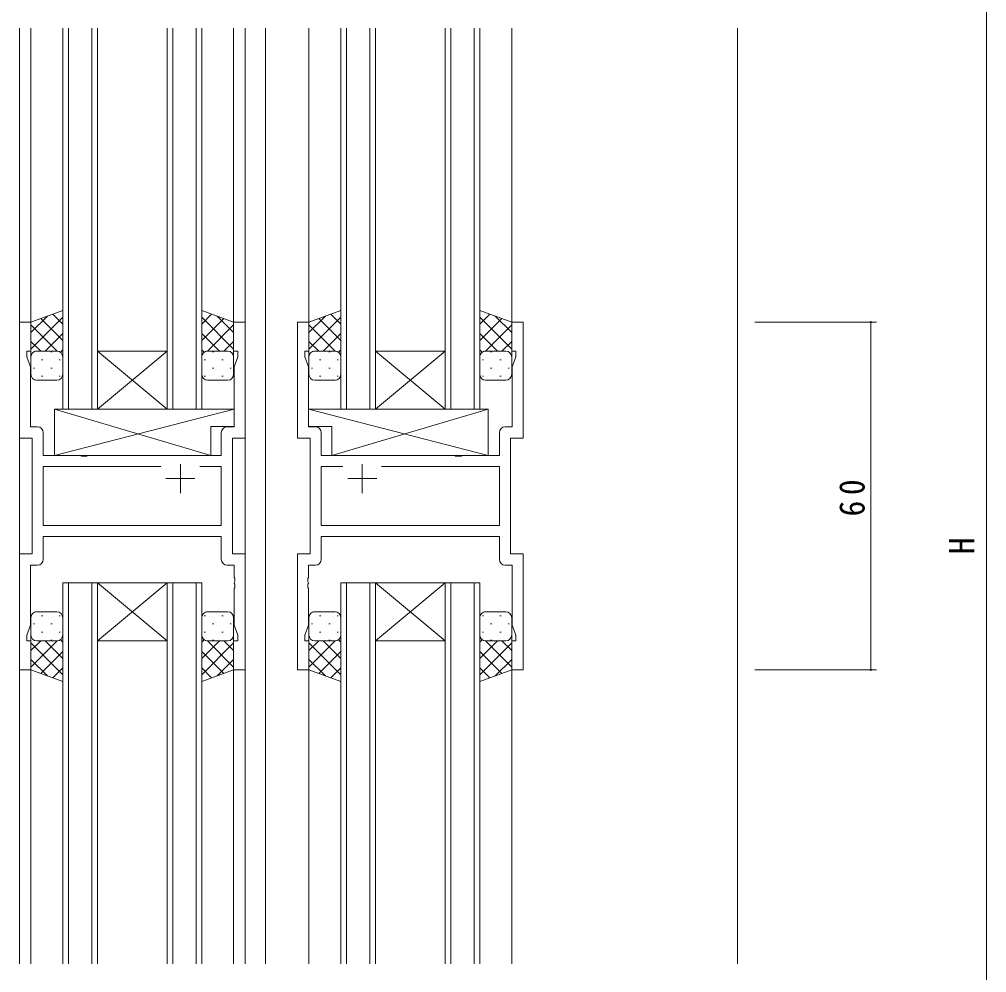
# Model space of a CAD drawing. Units: millimetres, scale not verified. Extents: x -567 to 567, y -403 to 403.
# Drawn here: x -391.2 to -224.2, y -69.7 to 94.8 of the extents above; entities that cross this region are included whole.
import ezdxf
from ezdxf.enums import TextEntityAlignment as Align

# ---------------------------------------------------------------- set-up
doc = ezdxf.new("R2010")
doc.units = ezdxf.units.MM
doc.header["$LTSCALE"] = 2
for name, color, linetype, lineweight in [('0-3_YKK_D', 6, 'Continuous', 18), ('0-4_YKK_11', 7, 'Continuous', 18), ('0-5_YKK_12', 2, 'Continuous', 18), ('0-7_YKK_13', 4, 'Continuous', 18)]:
    doc.layers.add(name, color=color, linetype=linetype, lineweight=lineweight)
doc.styles.add('ＭＳ ゴシック', font='')
doc.styles.get('ＭＳ ゴシック').set_extended_font_data('MS Gothic')

msp = doc.modelspace()

# ---------------------------------------------------------------- linework, layer by layer
at = {"layer": '0-3_YKK_D'}
for p, q in [((-224.238, 197.018), (-224.238, -188.982)), ((-264.238, 42.518), (-243.238, 42.518)), ((-244.238, -17.482), (-244.238, 42.518)), ((-264.238, -17.482), (-243.238, -17.482))]:
    msp.add_line(p, q, dxfattribs=at)
for centre, start, end in [((-244.238, 42.518), 90, 270), ((-244.238, 42.518), 270, 90), ((-244.238, -17.482), 90, 270), ((-244.238, -17.482), 270, 90)]:
    msp.add_arc(centre, 0.106, start, end, dxfattribs=at)
at = {"layer": '0-4_YKK_11'}
for p, q in [((-391.238, 42.518), (-391.238, 22.518)), ((-389.238, 42.518), (-391.238, 42.518)), ((-389.238, 37.518), (-389.238, 42.518)), ((-354.238, 42.518), (-354.238, 37.518)), ((-352.238, 42.518), (-354.238, 42.518)), ((-352.238, 22.518), (-352.238, 42.518)), ((-343.238, 42.518), (-341.238, 42.518)), ((-343.238, 22.518), (-343.238, 42.518)), ((-341.238, 42.518), (-341.238, 37.518)), ((-306.238, 42.518), (-304.238, 42.518)), ((-306.238, 37.518), (-306.238, 42.518)), ((-304.238, 42.518), (-304.238, 22.518)), ((-389.938, 37.518), (-389.238, 37.518)), ((-389.938, 36.518), (-389.938, 37.518)), ((-354.238, 37.518), (-353.538, 37.518)), ((-353.538, 37.518), (-353.538, 36.518)), ((-341.938, 37.518), (-341.938, 36.518)), ((-341.238, 37.518), (-341.938, 37.518)), ((-305.538, 37.518), (-306.238, 37.518)), ((-305.538, 36.518), (-305.538, 37.518)), ((-389.308, 34.787), (-389.938, 36.518)), ((-353.538, 36.518), (-354.168, 34.787)), ((-341.938, 36.518), (-341.308, 34.787)), ((-306.168, 34.787), (-305.538, 36.518)), ((-389.308, 24.448), (-389.308, 34.787)), ((-354.168, 34.787), (-354.168, 24.448)), ((-341.308, 34.787), (-341.308, 24.448)), ((-306.168, 24.448), (-306.168, 34.787)), ((-388.108, 24.448), (-389.308, 24.448)), ((-387.108, 19.518), (-387.108, 23.448)), ((-356.368, 23.448), (-356.368, 19.518)), ((-354.168, 24.448), (-355.368, 24.448)), ((-341.308, 24.448), (-340.108, 24.448)), ((-339.108, 23.448), (-339.108, 19.518)), ((-308.368, 19.518), (-308.368, 23.448)), ((-307.368, 24.448), (-306.168, 24.448)), ((-391.238, 22.518), (-389.038, 22.518)), ((-389.038, 22.518), (-389.038, 2.518)), ((-354.438, 22.518), (-352.238, 22.518)), ((-354.438, 2.518), (-354.438, 22.518)), ((-341.038, 22.518), (-343.238, 22.518)), ((-341.038, 2.518), (-341.038, 22.518)), ((-306.438, 22.518), (-306.438, 2.518)), ((-304.238, 22.518), (-306.438, 22.518)), ((-380.709, 19.518), (-387.108, 19.518)), ((-380.518, 19.375), (-380.709, 19.518)), ((-379.559, 19.375), (-380.518, 19.375)), ((-379.368, 19.518), (-379.559, 19.375)), ((-356.368, 19.518), (-379.368, 19.518)), ((-339.108, 19.518), (-316.109, 19.518)), ((-316.109, 19.518), (-315.918, 19.375)), ((-315.918, 19.375), (-314.959, 19.375)), ((-314.959, 19.375), (-314.768, 19.518)), ((-314.768, 19.518), (-308.368, 19.518)), ((-366.789, 17.588), (-387.108, 17.588)), ((-387.108, 17.588), (-387.108, 7.448)), ((-366.789, 17.588), (-387.108, 17.588)), ((-363.438, 18.018), (-363.438, 13.018)), ((-356.368, 17.588), (-360.088, 17.588)), ((-356.368, 7.448), (-356.368, 17.588)), ((-339.108, 17.588), (-335.389, 17.588)), ((-339.108, 7.448), (-339.108, 17.588)), ((-332.038, 18.018), (-332.038, 13.018)), ((-328.688, 17.588), (-308.368, 17.588)), ((-328.688, 17.588), (-308.368, 17.588)), ((-308.368, 17.588), (-308.368, 7.448)), ((-365.938, 15.518), (-360.938, 15.518)), ((-329.538, 15.518), (-334.538, 15.518)), ((-387.108, 7.448), (-356.368, 7.448)), ((-308.368, 7.448), (-339.108, 7.448)), ((-387.108, 1.588), (-387.108, 5.518)), ((-387.108, 5.518), (-356.368, 5.518)), ((-356.368, 5.518), (-356.368, 1.588)), ((-339.108, 5.518), (-339.108, 1.588)), ((-308.368, 5.518), (-339.108, 5.518)), ((-308.368, 1.588), (-308.368, 5.518)), ((-391.238, 2.518), (-391.238, -17.482)), ((-389.038, 2.518), (-391.238, 2.518)), ((-352.238, 2.518), (-354.438, 2.518)), ((-352.238, -17.482), (-352.238, 2.518)), ((-343.238, 2.518), (-341.038, 2.518)), ((-343.238, -17.482), (-343.238, 2.518)), ((-306.438, 2.518), (-304.238, 2.518)), ((-304.238, 2.518), (-304.238, -17.482)), ((-389.308, 0.588), (-388.108, 0.588)), ((-389.308, -9.751), (-389.308, 0.588)), ((-355.368, 0.588), (-354.168, 0.588)), ((-354.168, 0.588), (-354.168, -1.524)), ((-341.308, 0.588), (-341.308, -1.524)), ((-340.108, 0.588), (-341.308, 0.588)), ((-306.168, 0.588), (-307.368, 0.588)), ((-306.168, -9.751), (-306.168, 0.588)), ((-354.168, -1.524), (-354.048, -1.707)), ((-341.308, -1.524), (-341.428, -1.707)), ((-354.048, -2.257), (-354.168, -2.441)), ((-354.168, -2.441), (-354.168, -2.524)), ((-354.168, -2.524), (-354.048, -2.707)), ((-354.048, -3.257), (-354.168, -3.441)), ((-354.048, -1.707), (-354.048, -2.257)), ((-354.048, -2.707), (-354.048, -3.257)), ((-341.428, -1.707), (-341.428, -2.257)), ((-341.428, -2.257), (-341.308, -2.441)), ((-341.308, -2.524), (-341.428, -2.707)), ((-341.428, -2.707), (-341.428, -3.257)), ((-341.428, -3.257), (-341.308, -3.441)), ((-341.308, -2.441), (-341.308, -2.524)), ((-354.168, -3.441), (-354.168, -9.751)), ((-341.308, -3.441), (-341.308, -9.751)), ((-389.938, -11.482), (-389.308, -9.751)), ((-354.168, -9.751), (-353.538, -11.482)), ((-341.308, -9.751), (-341.938, -11.482)), ((-305.538, -11.482), (-306.168, -9.751)), ((-389.938, -12.482), (-389.938, -11.482)), ((-353.538, -11.482), (-353.538, -12.482)), ((-341.938, -11.482), (-341.938, -12.482)), ((-305.538, -12.482), (-305.538, -11.482)), ((-389.238, -12.482), (-389.938, -12.482)), ((-389.238, -17.482), (-389.238, -12.482)), ((-354.238, -12.482), (-354.238, -17.482)), ((-353.538, -12.482), (-354.238, -12.482)), ((-341.938, -12.482), (-341.238, -12.482)), ((-341.238, -12.482), (-341.238, -17.482)), ((-306.238, -12.482), (-305.538, -12.482)), ((-306.238, -17.482), (-306.238, -12.482)), ((-391.238, -17.482), (-389.238, -17.482)), ((-354.238, -17.482), (-352.238, -17.482)), ((-341.238, -17.482), (-343.238, -17.482)), ((-304.238, -17.482), (-306.238, -17.482))]:
    msp.add_line(p, q, dxfattribs=at)
for centre, start, end in [((-388.108, 23.448), 0.00001, 89.99999), ((-355.368, 23.448), 90.00001, 179.99999), ((-340.108, 23.448), 0.00001, 89.99999), ((-307.368, 23.448), 90.00001, 179.99999), ((-388.108, 1.588), 270.00001, 359.99999), ((-355.368, 1.588), 180.00001, 269.99999), ((-340.108, 1.588), 270.00001, 359.99999), ((-307.368, 1.588), 180.00001, 269.99999)]:
    msp.add_arc(centre, 1, start, end, dxfattribs=at)
at = {"layer": '0-5_YKK_12'}
for p, q in [((-391.238, 93.268), (-391.238, -68.232)), ((-389.238, 93.268), (-389.238, 42.018)), ((-383.738, 27.518), (-383.738, 93.268)), ((-382.738, 93.268), (-382.738, 27.518)), ((-378.738, 27.518), (-378.738, 93.268)), ((-377.738, 93.268), (-377.738, 27.518)), ((-365.738, 27.518), (-365.738, 93.268)), ((-364.738, 93.268), (-364.738, 27.518)), ((-360.738, 27.518), (-360.738, 93.268)), ((-359.738, 93.268), (-359.738, 27.518)), ((-354.238, 93.268), (-354.238, 42.018)), ((-352.238, 93.268), (-352.238, -68.232)), ((-348.738, 93.268), (-348.738, -68.232)), ((-341.238, 93.268), (-341.238, 42.018)), ((-335.738, 27.518), (-335.738, 93.268)), ((-334.738, 93.268), (-334.738, 27.518)), ((-330.738, 27.518), (-330.738, 93.268)), ((-329.738, 93.268), (-329.738, 27.518)), ((-317.738, 27.518), (-317.738, 93.268)), ((-316.738, 93.268), (-316.738, 27.518)), ((-312.738, 27.518), (-312.738, 93.268)), ((-311.738, 93.268), (-311.738, 27.518)), ((-306.238, 93.268), (-306.238, 42.018)), ((-267.238, 93.268), (-267.238, -68.232)), ((-377.738, 27.518), (-365.738, 37.518)), ((-365.738, 27.518), (-377.738, 37.518)), ((-365.738, 37.518), (-377.738, 37.518)), ((-329.738, 27.518), (-317.738, 37.518)), ((-317.738, 27.518), (-329.738, 37.518)), ((-317.738, 37.518), (-329.738, 37.518)), ((-377.738, 27.518), (-383.738, 27.518)), ((-365.738, 27.518), (-377.738, 27.518)), ((-359.738, 27.518), (-365.738, 27.518)), ((-329.738, 27.518), (-335.738, 27.518)), ((-317.738, 27.518), (-329.738, 27.518)), ((-311.738, 27.518), (-317.738, 27.518)), ((-383.738, -2.482), (-383.738, -68.232)), ((-377.738, -2.482), (-383.738, -2.482)), ((-382.738, -68.232), (-382.738, -2.482)), ((-378.738, -2.482), (-378.738, -68.232)), ((-377.738, -2.482), (-365.738, -12.482)), ((-365.738, -2.482), (-377.738, -12.482)), ((-365.738, -2.482), (-377.738, -2.482)), ((-377.738, -68.232), (-377.738, -2.482)), ((-365.738, -2.482), (-365.738, -68.232)), ((-359.738, -2.482), (-365.738, -2.482)), ((-364.738, -68.232), (-364.738, -2.482)), ((-360.738, -2.482), (-360.738, -68.232)), ((-359.738, -68.232), (-359.738, -2.482)), ((-335.738, -2.482), (-335.738, -68.232)), ((-329.738, -2.482), (-335.738, -2.482)), ((-334.738, -68.232), (-334.738, -2.482)), ((-330.738, -2.482), (-330.738, -68.232)), ((-329.738, -2.482), (-317.738, -12.482)), ((-317.738, -2.482), (-329.738, -12.482)), ((-317.738, -2.482), (-329.738, -2.482)), ((-329.738, -68.232), (-329.738, -2.482)), ((-317.738, -2.482), (-317.738, -68.232)), ((-311.738, -2.482), (-317.738, -2.482)), ((-316.738, -68.232), (-316.738, -2.482)), ((-312.738, -2.482), (-312.738, -68.232)), ((-311.738, -68.232), (-311.738, -2.482)), ((-365.738, -12.482), (-377.738, -12.482)), ((-317.738, -12.482), (-329.738, -12.482)), ((-389.238, -16.982), (-389.238, -68.232)), ((-354.238, -16.982), (-354.238, -68.232)), ((-341.238, -16.982), (-341.238, -68.232)), ((-306.238, -16.982), (-306.238, -68.232))]:
    msp.add_line(p, q, dxfattribs=at)
at = {"layer": '0-7_YKK_13'}
for p, q in [((-383.738, 44.513), (-389.238, 42.513)), ((-389.238, 40.71), (-386.405, 43.544)), ((-383.738, 42.19), (-385.442, 43.894)), ((-383.738, 36.513), (-383.738, 44.513)), ((-359.738, 44.513), (-354.238, 42.513)), ((-359.738, 36.513), (-359.738, 44.513)), ((-359.738, 42.19), (-358.035, 43.894)), ((-354.238, 40.71), (-357.072, 43.544)), ((-335.738, 44.513), (-341.238, 42.513)), ((-341.238, 40.71), (-338.405, 43.544)), ((-335.738, 42.19), (-337.442, 43.894)), ((-335.738, 36.513), (-335.738, 44.513)), ((-311.738, 44.513), (-306.238, 42.513)), ((-311.738, 36.513), (-311.738, 44.513)), ((-311.738, 42.19), (-310.035, 43.894)), ((-306.238, 40.71), (-309.072, 43.544)), ((-389.238, 37.881), (-383.738, 43.381)), ((-389.238, 42.513), (-389.238, 36.513)), ((-384.718, 37.513), (-389.238, 42.033)), ((-383.738, 39.362), (-387.516, 43.139)), ((-354.238, 37.881), (-359.738, 43.381)), ((-359.738, 39.362), (-355.961, 43.139)), ((-358.759, 37.513), (-354.238, 42.033)), ((-354.238, 42.513), (-354.238, 36.513)), ((-341.238, 37.881), (-335.738, 43.381)), ((-341.238, 42.513), (-341.238, 36.513)), ((-336.718, 37.513), (-341.238, 42.033)), ((-335.738, 39.362), (-339.516, 43.139)), ((-306.238, 37.881), (-311.738, 43.381)), ((-311.738, 39.362), (-307.961, 43.139)), ((-310.759, 37.513), (-306.238, 42.033)), ((-306.238, 42.513), (-306.238, 36.513)), ((-386.778, 37.513), (-383.738, 40.553)), ((-356.699, 37.513), (-359.738, 40.553)), ((-338.778, 37.513), (-335.738, 40.553)), ((-308.699, 37.513), (-311.738, 40.553)), ((-387.547, 37.513), (-389.238, 39.205)), ((-355.93, 37.513), (-354.238, 39.205)), ((-339.547, 37.513), (-341.238, 39.205)), ((-307.93, 37.513), (-306.238, 39.205)), ((-388.653, 37.423), (-388.618, 37.423)), ((-388.238, 37.513), (-384.738, 37.513)), ((-388.238, 37.513), (-384.738, 37.513)), ((-385.788, 37.423), (-385.588, 37.423)), ((-384.145, 37.318), (-383.738, 37.725)), ((-359.332, 37.318), (-359.738, 37.725)), ((-355.238, 37.513), (-358.738, 37.513)), ((-355.238, 37.513), (-358.738, 37.513)), ((-357.688, 37.423), (-357.888, 37.423)), ((-354.824, 37.423), (-354.858, 37.423)), ((-340.653, 37.423), (-340.618, 37.423)), ((-340.238, 37.513), (-336.738, 37.513)), ((-340.238, 37.513), (-336.738, 37.513)), ((-337.788, 37.423), (-337.588, 37.423)), ((-336.145, 37.318), (-335.738, 37.725)), ((-311.332, 37.318), (-311.738, 37.725)), ((-307.238, 37.513), (-310.738, 37.513)), ((-307.238, 37.513), (-310.738, 37.513)), ((-309.688, 37.423), (-309.888, 37.423)), ((-306.824, 37.423), (-306.858, 37.423)), ((-389.238, 33.513), (-389.238, 36.513)), ((-387.403, 36.008), (-387.203, 36.008)), ((-384.373, 36.008), (-384.173, 36.008)), ((-383.738, 36.533), (-383.739, 36.534)), ((-383.738, 36.513), (-383.738, 33.513)), ((-359.738, 36.533), (-359.738, 36.534)), ((-359.738, 36.513), (-359.738, 33.513)), ((-359.103, 36.008), (-359.303, 36.008)), ((-356.073, 36.008), (-356.273, 36.008)), ((-354.238, 33.513), (-354.238, 36.513)), ((-341.238, 33.513), (-341.238, 36.513)), ((-339.403, 36.008), (-339.203, 36.008)), ((-336.373, 36.008), (-336.173, 36.008)), ((-335.738, 36.533), (-335.739, 36.534)), ((-335.738, 36.513), (-335.738, 33.513)), ((-311.738, 36.533), (-311.738, 36.534)), ((-311.738, 36.513), (-311.738, 33.513)), ((-311.103, 36.008), (-311.303, 36.008)), ((-308.073, 36.008), (-308.273, 36.008)), ((-306.238, 33.513), (-306.238, 36.513)), ((-388.818, 34.593), (-388.618, 34.593)), ((-385.788, 34.593), (-385.588, 34.593)), ((-357.688, 34.593), (-357.888, 34.593)), ((-354.658, 34.593), (-354.858, 34.593)), ((-340.818, 34.593), (-340.618, 34.593)), ((-337.788, 34.593), (-337.588, 34.593)), ((-309.688, 34.593), (-309.888, 34.593)), ((-306.658, 34.593), (-306.858, 34.593)), ((-384.738, 32.513), (-388.238, 32.513)), ((-387.403, 33.178), (-387.203, 33.178)), ((-384.373, 33.178), (-384.173, 33.178)), ((-359.103, 33.178), (-359.303, 33.178)), ((-358.738, 32.513), (-355.238, 32.513)), ((-356.073, 33.178), (-356.273, 33.178)), ((-336.738, 32.513), (-340.238, 32.513)), ((-339.403, 33.178), (-339.203, 33.178)), ((-336.373, 33.178), (-336.173, 33.178)), ((-311.103, 33.178), (-311.303, 33.178)), ((-310.738, 32.513), (-307.238, 32.513)), ((-308.073, 33.178), (-308.273, 33.178)), ((-358.164, 19.518), (-385.164, 27.517)), ((-385.164, 27.517), (-354.168, 27.517)), ((-385.164, 27.517), (-385.164, 19.518)), ((-310.313, 27.517), (-341.308, 27.517)), ((-337.313, 19.518), (-310.313, 27.517)), ((-310.313, 27.517), (-310.313, 19.518)), ((-358.164, 24.517), (-354.168, 24.517)), ((-358.164, 24.517), (-358.164, 19.518)), ((-337.313, 24.517), (-341.308, 24.517)), ((-337.313, 24.517), (-337.313, 19.518)), ((-385.164, 19.518), (-358.164, 19.518)), ((-310.313, 19.518), (-337.313, 19.518)), ((-384.738, -7.477), (-388.238, -7.477)), ((-387.403, -8.142), (-387.203, -8.142)), ((-384.373, -8.142), (-384.173, -8.142)), ((-359.103, -8.142), (-359.303, -8.142)), ((-358.738, -7.477), (-355.238, -7.477)), ((-356.073, -8.142), (-356.273, -8.142)), ((-336.738, -7.477), (-340.238, -7.477)), ((-339.403, -8.142), (-339.203, -8.142)), ((-336.373, -8.142), (-336.173, -8.142)), ((-311.103, -8.142), (-311.303, -8.142)), ((-310.738, -7.477), (-307.238, -7.477)), ((-308.073, -8.142), (-308.273, -8.142)), ((-389.238, -8.477), (-389.238, -11.477)), ((-388.818, -9.557), (-388.618, -9.557)), ((-385.788, -9.557), (-385.588, -9.557)), ((-383.738, -11.477), (-383.738, -8.477)), ((-359.738, -11.477), (-359.738, -8.477)), ((-357.688, -9.557), (-357.888, -9.557)), ((-354.658, -9.557), (-354.858, -9.557)), ((-354.238, -8.477), (-354.238, -11.477)), ((-341.238, -8.477), (-341.238, -11.477)), ((-340.818, -9.557), (-340.618, -9.557)), ((-337.788, -9.557), (-337.588, -9.557)), ((-335.738, -11.477), (-335.738, -8.477)), ((-311.738, -11.477), (-311.738, -8.477)), ((-309.688, -9.557), (-309.888, -9.557)), ((-306.658, -9.557), (-306.858, -9.557)), ((-306.238, -8.477), (-306.238, -11.477)), ((-389.238, -17.477), (-389.238, -11.477)), ((-387.403, -10.972), (-387.203, -10.972)), ((-384.373, -10.972), (-384.173, -10.972)), ((-383.738, -11.497), (-383.739, -11.497)), ((-383.738, -11.477), (-383.738, -19.477)), ((-359.738, -11.477), (-359.738, -19.477)), ((-359.738, -11.497), (-359.738, -11.497)), ((-359.103, -10.972), (-359.303, -10.972)), ((-356.073, -10.972), (-356.273, -10.972)), ((-354.238, -17.477), (-354.238, -11.477)), ((-341.238, -17.477), (-341.238, -11.477)), ((-339.403, -10.972), (-339.203, -10.972)), ((-336.373, -10.972), (-336.173, -10.972)), ((-335.738, -11.497), (-335.739, -11.497)), ((-335.738, -11.477), (-335.738, -19.477)), ((-311.738, -11.477), (-311.738, -19.477)), ((-311.738, -11.497), (-311.738, -11.497)), ((-311.103, -10.972), (-311.303, -10.972)), ((-308.073, -10.972), (-308.273, -10.972)), ((-306.238, -17.477), (-306.238, -11.477)), ((-387.547, -12.477), (-389.238, -14.169)), ((-384.718, -12.477), (-389.238, -16.997)), ((-389.238, -12.845), (-383.738, -18.345)), ((-388.653, -12.387), (-388.618, -12.387)), ((-388.238, -12.477), (-384.738, -12.477)), ((-388.238, -12.477), (-384.738, -12.477)), ((-386.778, -12.477), (-383.738, -15.517)), ((-385.788, -12.387), (-385.588, -12.387)), ((-384.145, -12.282), (-383.738, -12.688)), ((-359.332, -12.282), (-359.738, -12.688)), ((-356.699, -12.477), (-359.738, -15.517)), ((-354.238, -12.845), (-359.738, -18.345)), ((-358.759, -12.477), (-354.238, -16.997)), ((-355.238, -12.477), (-358.738, -12.477)), ((-355.238, -12.477), (-358.738, -12.477)), ((-357.688, -12.387), (-357.888, -12.387)), ((-355.93, -12.477), (-354.238, -14.169)), ((-354.824, -12.387), (-354.858, -12.387)), ((-339.547, -12.477), (-341.238, -14.169)), ((-336.718, -12.477), (-341.238, -16.997)), ((-341.238, -12.845), (-335.738, -18.345)), ((-340.653, -12.387), (-340.618, -12.387)), ((-340.238, -12.477), (-336.738, -12.477)), ((-340.238, -12.477), (-336.738, -12.477)), ((-338.778, -12.477), (-335.738, -15.517)), ((-337.788, -12.387), (-337.588, -12.387)), ((-336.145, -12.282), (-335.738, -12.688)), ((-311.332, -12.282), (-311.738, -12.688)), ((-308.699, -12.477), (-311.738, -15.517)), ((-306.238, -12.845), (-311.738, -18.345)), ((-310.759, -12.477), (-306.238, -16.997)), ((-307.238, -12.477), (-310.738, -12.477)), ((-307.238, -12.477), (-310.738, -12.477)), ((-309.688, -12.387), (-309.888, -12.387)), ((-307.93, -12.477), (-306.238, -14.169)), ((-306.824, -12.387), (-306.858, -12.387)), ((-383.738, -14.326), (-387.516, -18.103)), ((-359.738, -14.326), (-355.961, -18.103)), ((-335.738, -14.326), (-339.516, -18.103)), ((-311.738, -14.326), (-307.961, -18.103)), ((-389.238, -15.674), (-386.405, -18.508)), ((-354.238, -15.674), (-357.072, -18.508)), ((-341.238, -15.674), (-338.405, -18.508)), ((-306.238, -15.674), (-309.072, -18.508)), ((-383.738, -19.477), (-389.238, -17.477)), ((-383.738, -17.154), (-385.442, -18.858)), ((-359.738, -17.154), (-358.035, -18.858)), ((-359.738, -19.477), (-354.238, -17.477)), ((-335.738, -19.477), (-341.238, -17.477)), ((-335.738, -17.154), (-337.442, -18.858)), ((-311.738, -17.154), (-310.035, -18.858)), ((-311.738, -19.477), (-306.238, -17.477))]:
    msp.add_line(p, q, dxfattribs=at)
for points in [[(-385.164, 19.518), (-354.168, 27.517), (-354.168, 24.517)], [(-310.313, 19.518), (-341.308, 27.517), (-341.308, 24.517)]]:
    msp.add_lwpolyline(points, dxfattribs=at)
for centre, start, end in [((-388.238, 36.513), 89.9999, 179.9999), ((-388.238, 36.513), 89.9999, 179.9999), ((-384.738, 36.513), 359.9999, 89.9999), ((-384.738, 36.513), 359.9999, 89.9999), ((-358.738, 36.513), 90.0001, 180.0001), ((-358.738, 36.513), 90.0001, 180.0001), ((-355.238, 36.513), 0.0001, 90.0001), ((-355.238, 36.513), 0.0001, 90.0001), ((-340.238, 36.513), 89.9999, 179.9999), ((-340.238, 36.513), 89.9999, 179.9999), ((-336.738, 36.513), 359.9999, 89.9999), ((-336.738, 36.513), 359.9999, 89.9999), ((-310.738, 36.513), 90.0001, 180.0001), ((-310.738, 36.513), 90.0001, 180.0001), ((-307.238, 36.513), 0.0001, 90.0001), ((-307.238, 36.513), 0.0001, 90.0001), ((-388.238, 33.513), 179.9999, 269.9999), ((-384.738, 33.513), 269.9999, 359.9999), ((-358.738, 33.513), 180.0001, 270.0001), ((-355.238, 33.513), 270.0001, 0.0001), ((-340.238, 33.513), 179.9999, 269.9999), ((-336.738, 33.513), 269.9999, 359.9999), ((-310.738, 33.513), 180.0001, 270.0001), ((-307.238, 33.513), 270.0001, 0.0001), ((-388.238, -8.477), 90.0001, 180.0001), ((-384.738, -8.477), 0.0001, 90.0001), ((-358.738, -8.477), 89.9999, 179.9999), ((-355.238, -8.477), 359.9999, 89.9999), ((-340.238, -8.477), 90.0001, 180.0001), ((-336.738, -8.477), 0.0001, 90.0001), ((-310.738, -8.477), 89.9999, 179.9999), ((-307.238, -8.477), 359.9999, 89.9999), ((-388.238, -11.477), 180.0001, 270.0001), ((-388.238, -11.477), 180.0001, 270.0001), ((-384.738, -11.477), 270.0001, 0.0001), ((-384.738, -11.477), 270.0001, 0.0001), ((-358.738, -11.477), 179.9999, 269.9999), ((-358.738, -11.477), 179.9999, 269.9999), ((-355.238, -11.477), 269.9999, 359.9999), ((-355.238, -11.477), 269.9999, 359.9999), ((-340.238, -11.477), 180.0001, 270.0001), ((-340.238, -11.477), 180.0001, 270.0001), ((-336.738, -11.477), 270.0001, 0.0001), ((-336.738, -11.477), 270.0001, 0.0001), ((-310.738, -11.477), 179.9999, 269.9999), ((-310.738, -11.477), 179.9999, 269.9999), ((-307.238, -11.477), 269.9999, 359.9999), ((-307.238, -11.477), 269.9999, 359.9999)]:
    msp.add_arc(centre, 1, start, end, dxfattribs=at)

# ---------------------------------------------------------------- texts
at = {"layer": '0-3_YKK_D', "color": 7, "style": 'ＭＳ ゴシック'}
msp.add_text('H', height=4.399, rotation=90, dxfattribs=at).set_placement((-225.038, 2.418), align=Align.BOTTOM_LEFT)
at = {"layer": '0-3_YKK_D', "color": 7, "insert": (-245.238, 8.998), "char_height": 4.399, "attachment_point": 7, "rotation": 90, "style": 'ＭＳ ゴシック'}
msp.add_mtext('\\T1.37;\\W0.9;60', dxfattribs=at)

doc.saveas('drawing.dxf')
